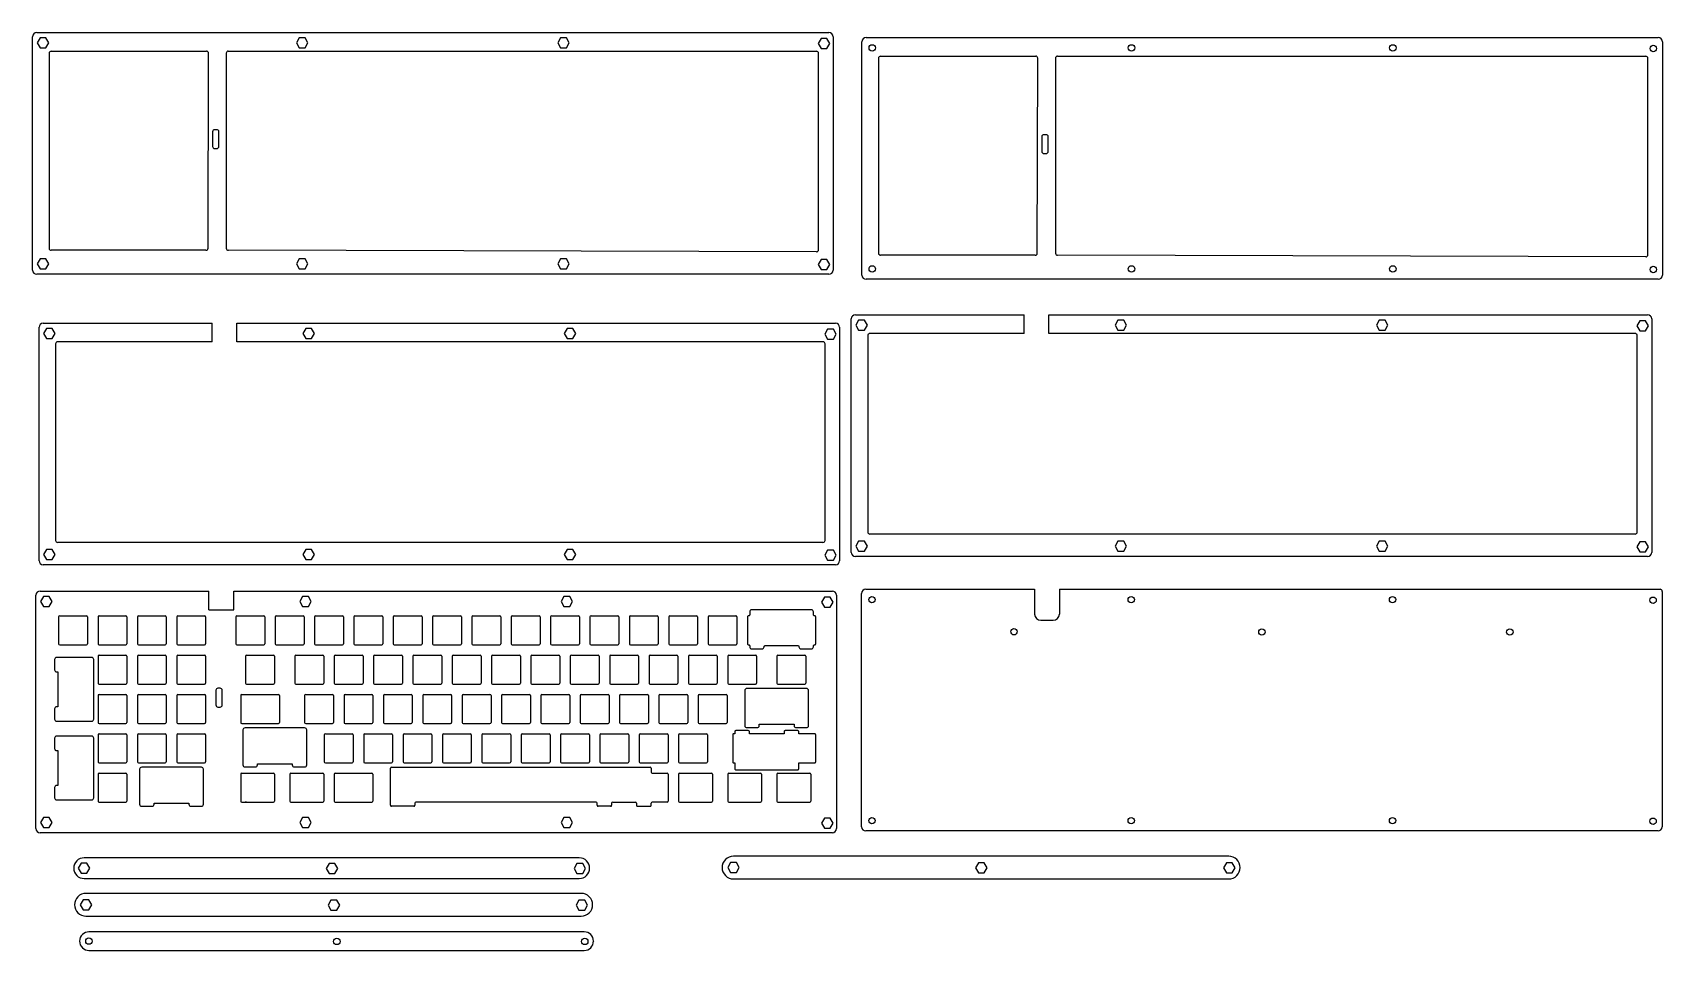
# Model space of a CAD drawing. Header units: millimetres. Extents: x -10 to 779, y -490 to -45.
import ezdxf

# ---------------------------------------------------------------- set-up
doc = ezdxf.new("R2010")
doc.units = ezdxf.units.MM
doc.layers.add('Referencia caja', color=102, linetype='Continuous')

msp = doc.modelspace()

# ---------------------------------------------------------------- linework, layer by layer
at = {"color": 0}
for p, q in [((-10.09, -160.2), (-10.09, -47.19)), ((-8.09, -45.19), (375.38, -45.19)), ((377.38, -47.19), (377.38, -160.2)), ((391.3, -162.62), (391.3, -49.61)), ((393.3, -47.61), (776.77, -47.61)), ((778.77, -49.61), (778.77, -162.62)), ((375.38, -162.2), (-8.09, -162.2)), ((776.77, -164.62), (393.3, -164.62)), ((-6.95, -300.89), (-6.95, -187.88)), ((-4.95, -185.88), (76.78, -185.88)), ((88.78, -185.88), (378.53, -185.88)), ((380.53, -187.88), (380.53, -300.89)), ((386.14, -296.85), (386.14, -183.84)), ((388.14, -181.84), (469.87, -181.84)), ((481.87, -181.84), (771.62, -181.84)), ((773.62, -183.84), (773.62, -296.85)), ((76.78, -194.88), (2.05, -194.88)), ((372.47, -194.88), (88.78, -194.88)), ((469.87, -190.84), (395.14, -190.84)), ((765.57, -190.84), (481.87, -190.84)), ((771.62, -298.85), (388.14, -298.85)), ((378.53, -302.89), (-4.95, -302.89)), ((-8.47, -430.63), (-8.47, -317.62)), ((-6.47, -315.62), (75.26, -315.62)), ((87.26, -315.62), (377, -315.62)), ((379, -317.62), (379, -430.63)), ((391.18, -429.76), (391.18, -316.75)), ((778.66, -315.75), (778.66, -429.76)), ((377, -432.63), (-6.47, -432.63)), ((776.66, -431.76), (393.18, -431.76))]:
    msp.add_line(p, q, dxfattribs=at)
for p, q in [((-1.1, -54.19), (74.05, -54.19)), ((74.81, -149.62), (75.05, -55.19)), ((83.63, -55.19), (83.66, -149.62)), ((84.63, -54.19), (369.33, -54.19)), ((400.3, -56.61), (475.44, -56.61)), ((476.2, -152.01), (476.44, -57.61)), ((485.02, -57.61), (485.05, -152.03)), ((486.02, -56.61), (770.72, -56.61)), ((73.81, -150.61), (-1.1, -150.61)), ((369.34, -151.36), (84.66, -150.61)), ((475.2, -153.01), (400.3, -153.01)), ((770.73, -153.78), (486.05, -153.03)), ((76.78, -194.88), (76.78, -185.88)), ((88.78, -194.88), (88.78, -185.88)), ((469.87, -190.84), (469.87, -181.84)), ((481.87, -190.84), (481.87, -181.84)), ((765.57, -288.01), (395.14, -288.01)), ((289.62, -292.05), (2.05, -292.05)), ((372.48, -292.05), (289.62, -292.05)), ((393.18, -314.75), (474.91, -314.75)), ((474.91, -314.75), (474.91, -326.75)), ((486.91, -314.75), (777.66, -314.75)), ((486.91, -314.75), (486.91, -326.75)), ((75.26, -324.62), (75.26, -315.62)), ((87.26, -324.62), (87.26, -315.62)), ((2.52, -328.12), (2.52, -341.12)), ((3.02, -327.62), (16.02, -327.62)), ((16.52, -328.12), (16.52, -341.12)), ((21.57, -328.12), (21.57, -341.12)), ((22.07, -327.62), (35.07, -327.62)), ((35.57, -328.12), (35.57, -341.12)), ((40.62, -328.12), (40.62, -341.12)), ((41.12, -327.62), (54.12, -327.62)), ((54.62, -328.12), (54.62, -341.12)), ((59.67, -328.12), (59.67, -341.12)), ((60.17, -327.62), (73.17, -327.62)), ((73.67, -328.12), (73.67, -341.12)), ((75.26, -324.62), (87.26, -324.62)), ((88.25, -328.12), (88.25, -341.12)), ((88.75, -327.62), (101.75, -327.62)), ((102.25, -328.12), (102.25, -341.12)), ((107.3, -328.12), (107.3, -341.12)), ((107.8, -327.62), (120.8, -327.62)), ((121.3, -328.12), (121.3, -341.12)), ((126.35, -328.12), (126.35, -341.12)), ((126.85, -327.62), (139.85, -327.62)), ((140.35, -328.12), (140.35, -341.12)), ((145.4, -328.12), (145.4, -341.12)), ((145.9, -327.62), (158.9, -327.62)), ((159.4, -328.12), (159.4, -341.12)), ((164.45, -328.12), (164.45, -341.12)), ((164.95, -327.62), (177.95, -327.62)), ((178.45, -328.12), (178.45, -341.12)), ((183.5, -328.12), (183.5, -341.12)), ((184, -327.62), (197, -327.62)), ((197.5, -328.12), (197.5, -341.12)), ((202.55, -328.12), (202.55, -341.12)), ((203.05, -327.62), (216.05, -327.62)), ((216.55, -328.12), (216.55, -341.12)), ((221.6, -328.12), (221.6, -341.12)), ((222.1, -327.62), (235.1, -327.62)), ((235.6, -328.12), (235.6, -341.12)), ((240.65, -328.12), (240.65, -341.12)), ((241.15, -327.62), (254.15, -327.62)), ((254.65, -328.12), (254.65, -341.12)), ((259.7, -328.12), (259.7, -341.12)), ((260.2, -327.62), (273.2, -327.62)), ((273.7, -328.12), (273.7, -341.12)), ((278.75, -328.12), (278.75, -341.12)), ((279.25, -327.62), (292.25, -327.62)), ((292.75, -328.12), (292.75, -341.12)), ((297.8, -328.12), (297.8, -341.12)), ((298.3, -327.62), (311.3, -327.62)), ((311.8, -328.12), (311.8, -341.12)), ((316.85, -328.12), (316.85, -341.12)), ((317.35, -327.62), (330.35, -327.62)), ((330.85, -328.12), (330.85, -341.12)), ((477.91, -329.75), (483.91, -329.75)), ((3.02, -341.62), (16.02, -341.62)), ((22.07, -341.62), (35.07, -341.62)), ((22.07, -346.67), (35.07, -346.67)), ((41.12, -341.62), (54.12, -341.62)), ((41.12, -346.67), (54.12, -346.67)), ((60.17, -341.62), (73.17, -341.62)), ((60.17, -346.67), (73.17, -346.67)), ((88.75, -341.62), (101.75, -341.62)), ((93.51, -346.67), (106.51, -346.67)), ((107.8, -341.62), (120.8, -341.62)), ((117.32, -346.67), (130.32, -346.67)), ((126.85, -341.62), (139.85, -341.62)), ((136.37, -346.67), (149.37, -346.67)), ((145.9, -341.62), (158.9, -341.62)), ((155.43, -346.67), (168.43, -346.67)), ((164.95, -341.62), (177.95, -341.62)), ((174.47, -346.67), (187.47, -346.67)), ((184, -341.62), (197, -341.62)), ((193.52, -346.67), (206.52, -346.67)), ((203.05, -341.62), (216.05, -341.62)), ((212.57, -346.67), (225.57, -346.67)), ((222.1, -341.62), (235.1, -341.62)), ((231.62, -346.67), (244.62, -346.67)), ((241.15, -341.62), (254.15, -341.62)), ((250.68, -346.67), (263.68, -346.67)), ((260.2, -341.62), (273.2, -341.62)), ((269.73, -346.67), (282.73, -346.67)), ((279.25, -341.62), (292.25, -341.62)), ((288.77, -346.67), (301.77, -346.67)), ((298.3, -341.62), (311.3, -341.62)), ((307.82, -346.67), (320.82, -346.67)), ((317.35, -341.62), (330.35, -341.62)), ((326.87, -346.67), (339.87, -346.67)), ((350.69, -346.67), (363.69, -346.67)), ((21.57, -347.17), (21.57, -360.17)), ((35.57, -347.17), (35.57, -360.17)), ((40.62, -347.17), (40.62, -360.17)), ((54.62, -347.17), (54.62, -360.17)), ((59.67, -347.17), (59.67, -360.17)), ((73.67, -347.17), (73.67, -360.17)), ((93.01, -347.17), (93.01, -360.17)), ((107.01, -347.17), (107.01, -360.17)), ((116.82, -347.17), (116.82, -360.17)), ((130.82, -347.17), (130.82, -360.17)), ((135.87, -347.17), (135.87, -360.17)), ((149.87, -347.17), (149.87, -360.17)), ((154.93, -347.17), (154.93, -360.17)), ((168.93, -347.17), (168.93, -360.17)), ((173.97, -347.17), (173.97, -360.17)), ((187.97, -347.17), (187.97, -360.17)), ((193.02, -347.17), (193.02, -360.17)), ((207.02, -347.17), (207.02, -360.17)), ((212.07, -347.17), (212.07, -360.17)), ((226.07, -347.17), (226.07, -360.17)), ((231.12, -347.17), (231.12, -360.17)), ((245.12, -347.17), (245.12, -360.17)), ((250.18, -347.17), (250.18, -360.17)), ((264.18, -347.17), (264.18, -360.17)), ((269.23, -347.17), (269.23, -360.17)), ((283.23, -347.17), (283.23, -360.17)), ((288.27, -347.17), (288.27, -360.17)), ((302.27, -347.17), (302.27, -360.17)), ((307.32, -347.17), (307.32, -360.17)), ((321.32, -347.17), (321.32, -360.17)), ((326.37, -347.17), (326.37, -360.17)), ((340.37, -347.17), (340.37, -360.17)), ((350.19, -347.17), (350.19, -360.17)), ((364.19, -347.17), (364.19, -360.17)), ((22.07, -360.67), (35.07, -360.67)), ((41.12, -360.67), (54.12, -360.67)), ((60.17, -360.67), (73.17, -360.67)), ((93.51, -360.67), (106.51, -360.67)), ((117.32, -360.67), (130.32, -360.67)), ((136.37, -360.67), (149.37, -360.67)), ((155.43, -360.67), (168.43, -360.67)), ((174.47, -360.67), (187.47, -360.67)), ((193.52, -360.67), (206.52, -360.67)), ((212.57, -360.67), (225.57, -360.67)), ((231.62, -360.67), (244.62, -360.67)), ((250.68, -360.67), (263.68, -360.67)), ((269.73, -360.67), (282.73, -360.67)), ((288.77, -360.67), (301.77, -360.67)), ((307.82, -360.67), (320.82, -360.67)), ((326.87, -360.67), (339.87, -360.67)), ((350.69, -360.67), (363.69, -360.67)), ((21.57, -366.22), (21.57, -379.22)), ((22.07, -365.72), (35.07, -365.72)), ((35.57, -366.22), (35.57, -379.22)), ((40.62, -366.22), (40.62, -379.22)), ((41.12, -365.72), (54.12, -365.72)), ((54.62, -366.22), (54.62, -379.22)), ((59.67, -366.22), (59.67, -379.22)), ((60.17, -365.72), (73.17, -365.72)), ((73.67, -366.22), (73.67, -379.22)), ((90.63, -366.22), (90.63, -379.22)), ((91.13, -365.72), (104.13, -365.72)), ((95.89, -365.72), (108.89, -365.72)), ((109.39, -366.22), (109.39, -379.22)), ((121.59, -366.22), (121.59, -379.22)), ((122.09, -365.72), (135.09, -365.72)), ((135.59, -366.22), (135.59, -379.22)), ((140.64, -366.22), (140.64, -379.22)), ((141.14, -365.72), (154.14, -365.72)), ((154.64, -366.22), (154.64, -379.22)), ((159.69, -366.22), (159.69, -379.22)), ((160.19, -365.72), (173.19, -365.72)), ((173.69, -366.22), (173.69, -379.22)), ((178.74, -366.22), (178.74, -379.22)), ((179.24, -365.72), (192.24, -365.72)), ((192.74, -366.22), (192.74, -379.22)), ((197.79, -366.22), (197.79, -379.22)), ((198.29, -365.72), (211.29, -365.72)), ((211.79, -366.22), (211.79, -379.22)), ((216.84, -366.22), (216.84, -379.22)), ((217.34, -365.72), (230.34, -365.72)), ((230.84, -366.22), (230.84, -379.22)), ((235.89, -366.22), (235.89, -379.22)), ((236.39, -365.72), (249.39, -365.72)), ((249.89, -366.22), (249.89, -379.22)), ((254.94, -366.22), (254.94, -379.22)), ((255.44, -365.72), (268.44, -365.72)), ((268.94, -366.22), (268.94, -379.22)), ((273.99, -366.22), (273.99, -379.22)), ((274.49, -365.72), (287.49, -365.72)), ((287.99, -366.22), (287.99, -379.22)), ((293.04, -366.22), (293.04, -379.22)), ((293.54, -365.72), (306.54, -365.72)), ((307.04, -366.22), (307.04, -379.22)), ((312.09, -366.22), (312.09, -379.22)), ((312.59, -365.72), (325.59, -365.72)), ((326.09, -366.22), (326.09, -379.22)), ((21.57, -385.27), (21.57, -398.27)), ((22.07, -379.72), (35.07, -379.72)), ((22.07, -384.77), (35.07, -384.77)), ((35.57, -385.27), (35.57, -398.27)), ((40.62, -385.27), (40.62, -398.27)), ((41.12, -379.72), (54.12, -379.72)), ((41.12, -384.77), (54.12, -384.77)), ((54.62, -385.27), (54.62, -398.27)), ((59.67, -385.27), (59.67, -398.27)), ((60.17, -379.72), (73.17, -379.72)), ((60.17, -384.77), (73.17, -384.77)), ((73.67, -385.27), (73.67, -398.27)), ((91.13, -379.72), (104.13, -379.72)), ((95.89, -379.72), (108.89, -379.72)), ((122.09, -379.72), (135.09, -379.72)), ((131.11, -385.27), (131.11, -398.27)), ((131.61, -384.77), (144.61, -384.77)), ((141.14, -379.72), (154.14, -379.72)), ((145.11, -385.27), (145.11, -398.27)), ((150.16, -385.27), (150.16, -398.27)), ((150.66, -384.77), (163.66, -384.77)), ((160.19, -379.72), (173.19, -379.72)), ((164.16, -385.27), (164.16, -398.27)), ((169.21, -385.27), (169.21, -398.27)), ((169.71, -384.77), (182.71, -384.77)), ((179.24, -379.72), (192.24, -379.72)), ((183.21, -385.27), (183.21, -398.27)), ((188.26, -385.27), (188.26, -398.27)), ((188.76, -384.77), (201.76, -384.77)), ((198.29, -379.72), (211.29, -379.72)), ((202.26, -385.27), (202.26, -398.27)), ((207.31, -385.27), (207.31, -398.27)), ((207.81, -384.77), (220.81, -384.77)), ((217.34, -379.72), (230.34, -379.72)), ((221.31, -385.27), (221.31, -398.27)), ((226.36, -385.27), (226.36, -398.27)), ((226.86, -384.77), (239.86, -384.77)), ((236.39, -379.72), (249.39, -379.72)), ((240.36, -385.27), (240.36, -398.27)), ((245.41, -385.27), (245.41, -398.27)), ((245.91, -384.77), (258.91, -384.77)), ((255.44, -379.72), (268.44, -379.72)), ((259.41, -385.27), (259.41, -398.27)), ((264.46, -385.27), (264.46, -398.27)), ((264.96, -384.77), (277.96, -384.77)), ((274.49, -379.72), (287.49, -379.72)), ((278.46, -385.27), (278.46, -398.27)), ((283.51, -385.27), (283.51, -398.27)), ((284.01, -384.77), (297.01, -384.77)), ((293.54, -379.72), (306.54, -379.72)), ((297.51, -385.27), (297.51, -398.27)), ((302.56, -385.27), (302.56, -398.27)), ((303.06, -384.77), (316.06, -384.77)), ((312.59, -379.72), (325.59, -379.72)), ((316.56, -385.27), (316.56, -398.27)), ((22.07, -398.77), (35.07, -398.77)), ((41.12, -398.77), (54.12, -398.77)), ((60.17, -398.77), (73.17, -398.77)), ((131.61, -398.77), (144.61, -398.77)), ((150.66, -398.77), (163.66, -398.77)), ((163.19, -419.32), (163.19, -401.38)), ((163.69, -400.88), (288.75, -400.88)), ((169.71, -398.77), (182.71, -398.77)), ((188.76, -398.77), (201.76, -398.77)), ((207.81, -398.77), (220.81, -398.77)), ((226.86, -398.77), (239.86, -398.77)), ((245.91, -398.77), (258.91, -398.77)), ((264.96, -398.77), (277.96, -398.77)), ((284.01, -398.77), (297.01, -398.77)), ((289.25, -401.38), (289.25, -403.32)), ((303.06, -398.77), (316.06, -398.77)), ((21.57, -404.32), (21.57, -417.32)), ((21.57, -404.32), (21.57, -417.32)), ((22.07, -403.82), (35.07, -403.82)), ((22.07, -403.82), (35.07, -403.82)), ((35.57, -404.32), (35.57, -417.32)), ((35.57, -404.32), (35.57, -417.32)), ((90.63, -404.32), (90.63, -417.32)), ((91.13, -403.82), (106.51, -403.82)), ((93.51, -403.82), (106.51, -403.82)), ((107.01, -404.32), (107.01, -417.32)), ((107.01, -404.32), (107.01, -417.32)), ((114.44, -404.32), (114.44, -417.32)), ((114.94, -403.82), (130.32, -403.82)), ((130.82, -404.32), (130.82, -417.32)), ((135.87, -404.32), (135.87, -417.32)), ((136.37, -403.82), (154.14, -403.82)), ((154.64, -404.32), (154.64, -417.32)), ((289.75, -403.82), (297.01, -403.82)), ((297.51, -404.32), (297.51, -417.32)), ((302.56, -404.32), (302.56, -417.32)), ((303.06, -403.82), (316.06, -403.82)), ((305.44, -403.82), (318.44, -403.82)), ((318.94, -404.32), (318.94, -417.32)), ((326.37, -404.32), (326.37, -417.32)), ((326.87, -403.82), (339.87, -403.82)), ((329.26, -403.82), (342.26, -403.82)), ((342.76, -404.32), (342.76, -417.32)), ((350.19, -404.32), (350.19, -417.32)), ((350.19, -404.32), (350.19, -417.32)), ((350.69, -403.82), (366.07, -403.82)), ((366.57, -404.32), (366.57, -417.32)), ((22.07, -417.82), (35.07, -417.82)), ((22.07, -417.82), (35.07, -417.82)), ((91.13, -417.82), (106.51, -417.82)), ((93.51, -417.82), (106.51, -417.82)), ((114.94, -417.82), (130.32, -417.82)), ((130.32, -417.82), (130.32, -417.82)), ((136.37, -417.82), (154.14, -417.82)), ((262.69, -417.82), (175.45, -417.82)), ((270.69, -417.82), (281.75, -417.82)), ((297.01, -417.82), (289.75, -417.82)), ((303.06, -417.82), (316.06, -417.82)), ((305.44, -417.82), (318.44, -417.82)), ((326.87, -417.82), (339.87, -417.82)), ((329.26, -417.82), (342.26, -417.82)), ((350.69, -417.82), (366.07, -417.82)), ((174.45, -419.82), (163.69, -419.82)), ((174.95, -418.32), (174.95, -419.32)), ((263.19, -419.32), (263.19, -418.32)), ((269.69, -419.82), (263.69, -419.82)), ((270.19, -418.32), (270.19, -419.32)), ((282.25, -418.32), (282.25, -419.32)), ((282.75, -419.82), (288.75, -419.82)), ((289.25, -419.32), (289.25, -418.32)), ((14.8, -444.77), (14.8, -444.77)), ((9.8, -449.77), (9.8, -449.77)), ((259.54, -449.77), (259.54, -449.77)), ((261.9, -485.1), (261.9, -485.1))]:
    msp.add_line(p, q)
at = {"linetype": 'Continuous'}
for points in [[(-6.5, -47.76), (-7.9, -50.19), (-6.5, -52.61), (-3.7, -52.61), (-2.3, -50.19), (-3.7, -47.76)], [(119, -47.76), (117.6, -50.19), (119, -52.61), (121.8, -52.61), (123.2, -50.19), (121.8, -47.76)], [(245.49, -47.76), (244.09, -50.19), (245.49, -52.61), (248.29, -52.61), (249.69, -50.19), (248.29, -47.76)], [(371.58, -48.06), (370.18, -50.48), (371.58, -52.91), (374.38, -52.91), (375.78, -50.48), (374.38, -48.06)], [(-6.5, -154.78), (-7.9, -157.2), (-6.5, -159.63), (-3.7, -159.63), (-2.3, -157.2), (-3.7, -154.78)], [(119, -154.78), (117.6, -157.2), (119, -159.63), (121.8, -159.63), (123.2, -157.2), (121.8, -154.78)], [(245.49, -154.77), (244.09, -157.2), (245.49, -159.62), (248.29, -159.62), (249.69, -157.2), (248.29, -154.77)], [(371.58, -155.07), (370.18, -157.49), (371.58, -159.92), (374.38, -159.92), (375.78, -157.49), (374.38, -155.07)], [(-3.35, -188.45), (-4.75, -190.87), (-3.35, -193.3), (-0.55, -193.3), (0.85, -190.87), (-0.55, -188.45)], [(122.14, -188.45), (120.74, -190.87), (122.14, -193.3), (124.94, -193.3), (126.34, -190.87), (124.94, -188.45)], [(248.63, -188.45), (247.23, -190.87), (248.63, -193.3), (251.43, -193.3), (252.83, -190.87), (251.43, -188.45)], [(374.72, -188.74), (373.32, -191.17), (374.72, -193.59), (377.52, -193.59), (378.92, -191.17), (377.52, -188.74)], [(389.74, -184.41), (388.34, -186.84), (389.74, -189.26), (392.54, -189.26), (393.94, -186.84), (392.54, -184.41)], [(515.23, -184.41), (513.83, -186.84), (515.23, -189.26), (518.03, -189.26), (519.43, -186.84), (518.03, -184.41)], [(641.72, -184.41), (640.32, -186.84), (641.72, -189.26), (644.52, -189.26), (645.92, -186.84), (644.52, -184.41)], [(767.81, -184.7), (766.41, -187.13), (767.81, -189.55), (770.61, -189.55), (772.01, -187.13), (770.61, -184.7)], [(389.74, -291.42), (388.34, -293.85), (389.74, -296.27), (392.54, -296.27), (393.94, -293.85), (392.54, -291.42)], [(515.23, -291.42), (513.83, -293.85), (515.23, -296.27), (518.03, -296.27), (519.43, -293.85), (518.03, -291.42)], [(641.72, -291.42), (640.32, -293.85), (641.72, -296.27), (644.52, -296.27), (645.92, -293.85), (644.52, -291.42)], [(767.81, -291.72), (766.41, -294.14), (767.81, -296.57), (770.61, -296.57), (772.01, -294.14), (770.61, -291.72)], [(-3.35, -295.46), (-4.75, -297.89), (-3.35, -300.31), (-0.55, -300.31), (0.85, -297.89), (-0.55, -295.46)], [(122.14, -295.46), (120.74, -297.89), (122.14, -300.31), (124.94, -300.31), (126.34, -297.89), (124.94, -295.46)], [(248.63, -295.46), (247.23, -297.89), (248.63, -300.31), (251.43, -300.31), (252.83, -297.89), (251.43, -295.46)], [(374.72, -295.76), (373.32, -298.18), (374.72, -300.61), (377.52, -300.61), (378.92, -298.18), (377.52, -295.76)], [(-4.88, -318.19), (-6.28, -320.62), (-4.88, -323.04), (-2.08, -323.04), (-0.68, -320.62), (-2.08, -318.19)], [(120.62, -318.19), (119.22, -320.62), (120.62, -323.04), (123.42, -323.04), (124.82, -320.62), (123.42, -318.19)], [(247.11, -318.19), (245.71, -320.62), (247.11, -323.04), (249.91, -323.04), (251.31, -320.62), (249.91, -318.19)], [(373.2, -318.49), (371.8, -320.91), (373.2, -323.33), (376, -323.33), (377.4, -320.91), (376, -318.49)], [(-4.88, -425.2), (-6.28, -427.63), (-4.88, -430.05), (-2.08, -430.05), (-0.68, -427.63), (-2.08, -425.2)], [(120.62, -425.21), (119.22, -427.63), (120.62, -430.06), (123.42, -430.06), (124.82, -427.63), (123.42, -425.21)], [(247.11, -425.2), (245.71, -427.63), (247.11, -430.05), (249.91, -430.05), (251.31, -427.63), (249.91, -425.2)], [(373.2, -425.5), (371.8, -427.92), (373.2, -430.35), (376, -430.35), (377.4, -427.92), (376, -425.5)], [(13.4, -447.34), (12, -449.77), (13.4, -452.19), (16.2, -452.19), (17.6, -449.77), (16.2, -447.34)], [(133.4, -447.5), (132, -449.92), (133.4, -452.35), (136.2, -452.35), (137.6, -449.92), (136.2, -447.5)], [(253.4, -447.5), (252, -449.92), (253.4, -452.35), (256.2, -452.35), (257.6, -449.92), (256.2, -447.5)], [(327.74, -447.07), (326.34, -449.5), (327.74, -451.92), (330.54, -451.92), (331.94, -449.5), (330.54, -447.07)], [(447.74, -447.22), (446.34, -449.65), (447.74, -452.07), (450.54, -452.07), (451.94, -449.65), (450.54, -447.22)], [(567.74, -447.22), (566.34, -449.65), (567.74, -452.07), (570.54, -452.07), (571.94, -449.65), (570.54, -447.22)], [(14.34, -465.07), (12.94, -467.49), (14.34, -469.92), (17.14, -469.92), (18.54, -467.49), (17.14, -465.07)], [(134.34, -465.22), (132.94, -467.65), (134.34, -470.07), (137.14, -470.07), (138.54, -467.65), (137.14, -465.22)], [(254.34, -465.22), (252.94, -467.65), (254.34, -470.07), (257.14, -470.07), (258.54, -467.65), (257.14, -465.22)]]:
    msp.add_lwpolyline(points, close=True, dxfattribs=at)
for points in [[(78.54, -101.32), (79.09, -101.32, 0.414214), (80.09, -100.32), (80.09, -93.22, 0.414214), (79.09, -92.22), (77.99, -92.22, 0.414214), (76.99, -93.22), (76.99, -100.32, 0.414214), (77.99, -101.32)], [(479.93, -103.74), (480.48, -103.74, 0.414214), (481.48, -102.74), (481.48, -95.64, 0.414214), (480.48, -94.64), (479.38, -94.64, 0.414214), (478.38, -95.64), (478.38, -102.74, 0.414214), (479.38, -103.74)], [(2.11, -369.19), (2.11, -371.63), (1.53, -371.63, 0.414214), (0.52, -372.63), (0.52, -377.63, 0.414214), (1.53, -378.63), (18.46, -378.63, 0.414214), (19.47, -377.63), (19.47, -348.75, 0.414215), (18.46, -347.75), (1.53, -347.75, 0.414215), (0.52, -348.75), (0.52, -353.75, 0.414214), (1.53, -354.75), (2.11, -354.75), (2.11, -357.19)], [(80.16, -371.75), (80.71, -371.75, 0.414214), (81.71, -370.75), (81.71, -363.65, 0.414214), (80.71, -362.65), (79.61, -362.65, 0.414214), (78.61, -363.65), (78.61, -370.75, 0.414214), (79.61, -371.75)], [(356.04, -380.13), (358.48, -380.13), (358.48, -380.72, 0.414214), (359.48, -381.72), (364.48, -381.72, 0.414214), (365.48, -380.72), (365.48, -363.78, 0.414214), (364.48, -362.78), (335.61, -362.78, 0.414215), (334.61, -363.78), (334.61, -380.72, 0.414215), (335.61, -381.72), (340.61, -381.72, 0.414214), (341.61, -380.72), (341.61, -380.13), (344.04, -380.13)], [(2.11, -407.29), (2.11, -409.73), (1.53, -409.73, 0.414214), (0.52, -410.73), (0.52, -415.73, 0.414214), (1.53, -416.73), (18.46, -416.73, 0.414214), (19.47, -415.73), (19.47, -386.85, 0.414215), (18.46, -385.85), (1.53, -385.85, 0.414215), (0.52, -386.85), (0.52, -391.85, 0.414214), (1.53, -392.85), (2.11, -392.85), (2.11, -395.29)], [(113.16, -399.18), (115.59, -399.18), (115.59, -399.77, 0.414214), (116.59, -400.77), (121.59, -400.77, 0.414214), (122.59, -399.77), (122.59, -382.83, 0.414214), (121.59, -381.83), (92.72, -381.83, 0.414215), (91.72, -382.83), (91.72, -399.77, 0.414215), (92.72, -400.77), (97.72, -400.77, 0.414214), (98.72, -399.77), (98.72, -399.18), (101.16, -399.18)], [(353.72, -384.77), (351.28, -384.77), (336.84, -384.77), (336.84, -383.68, 0.414214), (336.34, -383.18), (330.34, -383.18, 0.414214), (329.84, -383.68), (329.84, -384.77), (329.26, -384.77, 0.414214), (328.76, -385.27), (328.76, -398.27, 0.414214), (329.26, -398.77), (329.84, -398.77), (329.84, -401.62, 0.414214), (330.34, -402.12), (360.22, -402.12, 0.414214), (360.72, -401.62), (360.72, -398.77), (368.45, -398.77, 0.414214), (368.95, -398.27), (368.95, -385.27, 0.414214), (368.45, -384.77), (360.72, -384.77), (360.72, -383.68, 0.414214), (360.22, -383.18), (354.22, -383.18, 0.414214), (353.72, -383.68)], [(63.15, -418.23), (65.59, -418.23), (65.59, -418.82, 0.414214), (66.59, -419.82), (71.59, -419.82, 0.414214), (72.59, -418.82), (72.59, -401.88, 0.414214), (71.59, -400.88), (42.71, -400.88, 0.414215), (41.71, -401.88), (41.71, -418.82, 0.414215), (42.71, -419.82), (47.71, -419.82, 0.414214), (48.71, -418.82), (48.71, -418.23), (51.15, -418.23)], [(254.54, -444.77), (14.8, -444.77, 0.414214), (9.8, -449.77, 0.414214), (14.8, -454.77), (254.54, -454.77, 0.414214), (259.54, -449.77, 0.414214)], [(568.88, -444), (329.14, -444, 0.414214), (323.64, -449.5, 0.414214), (329.14, -455), (568.88, -455, 0.414214), (574.38, -449.5, 0.414214)], [(255.48, -461.99), (15.74, -461.99, 0.414214), (10.24, -467.49, 0.414214), (15.74, -472.99), (255.48, -472.99, 0.414214), (260.98, -467.49, 0.414214)], [(256.9, -480.6), (17.16, -480.6, 0.414214), (12.67, -485.1, 0.414214), (17.16, -489.6), (256.9, -489.6, 0.414214), (261.4, -485.1, 0.414214)]]:
    msp.add_lwpolyline(points, format="xyb", close=True)
msp.add_lwpolyline([(368.36, -327.62, -0.414214), (367.86, -327.12), (367.86, -325.68, 0.414214), (366.86, -324.68), (337.99, -324.68, 0.414215), (336.99, -325.68), (336.99, -327.12, -0.414214), (336.49, -327.62), (336.4, -327.62, 0.414214), (335.9, -328.12), (335.9, -341.12, 0.414214), (336.4, -341.62), (336.49, -341.62, -0.414214), (336.99, -342.12), (336.99, -342.62, 0.414215), (337.99, -343.62), (342.99, -343.62, 0.414214), (343.99, -342.62), (343.99, -342.53, -0.414214), (344.49, -342.03), (346.42, -342.03), (358.42, -342.03), (360.36, -342.03, -0.414214), (360.86, -342.53), (360.86, -342.62, 0.414214), (361.86, -343.62), (366.86, -343.62, 0.414214), (367.86, -342.62), (367.86, -342.12, -0.414214), (368.36, -341.62), (368.45, -341.62, 0.414214), (368.95, -341.12), (368.95, -328.12, 0.414214), (368.45, -327.62), (368.36, -327.62)], format="xyb")
for centre in [(396.3, -52.61), (521.79, -52.61), (648.28, -52.61), (774.37, -52.9), (396.3, -159.62), (521.79, -159.62), (648.28, -159.62), (774.37, -159.91), (396.18, -319.75), (521.67, -319.75), (648.16, -319.75), (774.25, -320.04), (464.92, -335.29), (584.92, -335.44), (704.92, -335.44), (396.18, -426.76), (521.67, -426.76), (648.16, -426.76), (774.25, -427.05), (17.16, -485.1), (137.17, -485.25), (257.17, -485.25)]:
    msp.add_circle(centre, 1.55)
at = {"color": 0}
for centre, radius, start, end in [((-8.09, -47.19), 2, 90, 180), ((375.38, -47.19), 2, 0, 90), ((393.3, -49.61), 2, 90, 180), ((776.77, -49.61), 2, 0, 90), ((-8.09, -160.2), 2, 180, 270), ((-8.09, -160.2), 2, 180, 270), ((375.38, -160.2), 2, 270, 0), ((393.3, -162.62), 2, 180, 270), ((776.77, -162.62), 2, 270, 0), ((-4.95, -187.88), 2, 90, 180), ((378.53, -187.88), 2, 0, 90), ((388.14, -183.84), 2, 90, 180), ((771.62, -183.84), 2, 0, 90), ((388.14, -296.85), 2, 180, 270), ((771.62, -296.85), 2, 270, 0), ((-4.95, -300.89), 2, 180, 270), ((378.53, -300.89), 2, 270, 0), ((393.18, -316.75), 2, 90, 180), ((777.66, -315.75), 1, 0, 90), ((-6.47, -317.62), 2, 90, 180), ((377, -317.62), 2, 0, 90), ((-6.47, -430.63), 2, 180, 270), ((377, -430.63), 2, 270, 0), ((393.18, -429.76), 2, 180, 270), ((776.66, -429.76), 2, 270, 0)]:
    msp.add_arc(centre, radius, start, end, dxfattribs=at)
at = {"linetype": 'Continuous'}
for centre, start, end in [((-1.1, -55.19), 90, 180), ((369.33, -55.19), 0.00474, 90), ((400.3, -57.61), 90, 180), ((770.72, -57.61), 0.00474, 90), ((2.05, -195.88), 90, 180), ((372.47, -195.88), 0.00474, 90), ((395.14, -191.84), 90, 180), ((765.57, -191.84), 0.00474, 90)]:
    msp.add_arc(centre, 1, start, end, dxfattribs=at)
for centre, radius, start, end in [((74.05, -55.19), 1, 359.85031, 89.99925), ((84.63, -55.19), 1, 90.0002, 180.01799), ((475.44, -57.61), 1, 359.85031, 89.99925), ((486.02, -57.61), 1, 90.0002, 180.01799), ((-1.1, -149.61), 1, 180, 270), ((73.81, -149.61), 1, 270, 359.85031), ((84.66, -149.61), 1, 180.01799, 269.85031), ((400.3, -152.01), 1, 180, 270), ((475.2, -152.01), 1, 270, 359.85031), ((486.05, -152.03), 1, 180.01799, 269.85031), ((2.05, -291.05), 1, 180, 270), ((395.14, -287.01), 1, 180, 270), ((3.02, -328.12), 0.5, 90, 180), ((16.02, -328.12), 0.5, 0, 90), ((22.07, -328.12), 0.5, 90, 180), ((35.07, -328.12), 0.5, 0, 90), ((41.12, -328.12), 0.5, 90, 180), ((54.12, -328.12), 0.5, 0, 90), ((60.17, -328.12), 0.5, 90, 180), ((73.17, -328.12), 0.5, 0, 90), ((88.75, -328.12), 0.5, 90, 180), ((101.75, -328.12), 0.5, 0, 90), ((107.8, -328.12), 0.5, 90, 180), ((120.8, -328.12), 0.5, 0, 90), ((126.85, -328.12), 0.5, 90, 180), ((139.85, -328.12), 0.5, 0, 90), ((145.9, -328.12), 0.5, 90, 180), ((158.9, -328.12), 0.5, 0, 90), ((164.95, -328.12), 0.5, 90, 180), ((177.95, -328.12), 0.5, 0, 90), ((184, -328.12), 0.5, 90, 180), ((197, -328.12), 0.5, 0, 90), ((203.05, -328.12), 0.5, 90, 180), ((216.05, -328.12), 0.5, 0, 90), ((222.1, -328.12), 0.5, 90, 180), ((235.1, -328.12), 0.5, 0, 90), ((241.15, -328.12), 0.5, 90, 180), ((254.15, -328.12), 0.5, 0, 90), ((260.2, -328.12), 0.5, 90, 180), ((273.2, -328.12), 0.5, 0, 90), ((279.25, -328.12), 0.5, 90, 180), ((292.25, -328.12), 0.5, 0, 90), ((298.3, -328.12), 0.5, 90, 180), ((311.3, -328.12), 0.5, 0, 90), ((317.35, -328.12), 0.5, 90, 180), ((330.35, -328.12), 0.5, 0, 90), ((477.91, -326.75), 3, 180, 270), ((483.91, -326.75), 3, 270, 0), ((3.02, -341.12), 0.5, 180, 270), ((16.02, -341.12), 0.5, 270, 0), ((22.07, -341.12), 0.5, 180, 270), ((22.07, -347.17), 0.5, 90, 180), ((35.07, -341.12), 0.5, 270, 0), ((35.07, -347.17), 0.5, 0, 90), ((41.12, -341.12), 0.5, 180, 270), ((41.12, -347.17), 0.5, 90, 180), ((54.12, -341.12), 0.5, 270, 0), ((54.12, -347.17), 0.5, 0, 90), ((60.17, -341.12), 0.5, 180, 270), ((60.17, -347.17), 0.5, 90, 180), ((73.17, -341.12), 0.5, 270, 0), ((73.17, -347.17), 0.5, 0, 90), ((88.75, -341.12), 0.5, 180, 270), ((93.51, -347.17), 0.5, 90, 180), ((101.75, -341.12), 0.5, 270, 0), ((106.51, -347.17), 0.5, 0, 90), ((107.8, -341.12), 0.5, 180, 270), ((117.32, -347.17), 0.5, 90, 180), ((120.8, -341.12), 0.5, 270, 0), ((126.85, -341.12), 0.5, 180, 270), ((130.32, -347.17), 0.5, 0, 90), ((136.37, -347.17), 0.5, 90, 180), ((139.85, -341.12), 0.5, 270, 0), ((145.9, -341.12), 0.5, 180, 270), ((149.37, -347.17), 0.5, 0, 90), ((155.43, -347.17), 0.5, 90, 180), ((158.9, -341.12), 0.5, 270, 0), ((164.95, -341.12), 0.5, 180, 270), ((168.43, -347.17), 0.5, 0, 90), ((174.47, -347.17), 0.5, 90, 180), ((177.95, -341.12), 0.5, 270, 0), ((184, -341.12), 0.5, 180, 270), ((187.47, -347.17), 0.5, 0, 90), ((193.52, -347.17), 0.5, 90, 180), ((197, -341.12), 0.5, 270, 0), ((203.05, -341.12), 0.5, 180, 270), ((206.52, -347.17), 0.5, 0, 90), ((212.57, -347.17), 0.5, 90, 180), ((216.05, -341.12), 0.5, 270, 0), ((222.1, -341.12), 0.5, 180, 270), ((225.57, -347.17), 0.5, 0, 90), ((231.62, -347.17), 0.5, 90, 180), ((235.1, -341.12), 0.5, 270, 0), ((241.15, -341.12), 0.5, 180, 270), ((244.62, -347.17), 0.5, 0, 90), ((250.68, -347.17), 0.5, 90, 180), ((254.15, -341.12), 0.5, 270, 0), ((260.2, -341.12), 0.5, 180, 270), ((263.68, -347.17), 0.5, 0, 90), ((269.73, -347.17), 0.5, 90, 180), ((273.2, -341.12), 0.5, 270, 0), ((279.25, -341.12), 0.5, 180, 270), ((282.73, -347.17), 0.5, 0, 90), ((288.77, -347.17), 0.5, 90, 180), ((292.25, -341.12), 0.5, 270, 0), ((298.3, -341.12), 0.5, 180, 270), ((301.77, -347.17), 0.5, 0, 90), ((307.82, -347.17), 0.5, 90, 180), ((311.3, -341.12), 0.5, 270, 0), ((317.35, -341.12), 0.5, 180, 270), ((320.82, -347.17), 0.5, 0, 90), ((326.87, -347.17), 0.5, 90, 180), ((330.35, -341.12), 0.5, 270, 0), ((339.87, -347.17), 0.5, 0, 90), ((350.69, -347.17), 0.5, 90, 180), ((363.69, -347.17), 0.5, 0, 90), ((22.07, -360.17), 0.5, 180, 270), ((35.07, -360.17), 0.5, 270, 0), ((41.12, -360.17), 0.5, 180, 270), ((54.12, -360.17), 0.5, 270, 0), ((60.17, -360.17), 0.5, 180, 270), ((73.17, -360.17), 0.5, 270, 0), ((93.51, -360.17), 0.5, 180, 270), ((106.51, -360.17), 0.5, 270, 0), ((117.32, -360.17), 0.5, 180, 270), ((130.32, -360.17), 0.5, 270, 0), ((136.37, -360.17), 0.5, 180, 270), ((149.37, -360.17), 0.5, 270, 0), ((155.43, -360.17), 0.5, 180, 270), ((168.43, -360.17), 0.5, 270, 0), ((174.47, -360.17), 0.5, 180, 270), ((187.47, -360.17), 0.5, 270, 0), ((193.52, -360.17), 0.5, 180, 270), ((206.52, -360.17), 0.5, 270, 0), ((212.57, -360.17), 0.5, 180, 270), ((225.57, -360.17), 0.5, 270, 0), ((231.62, -360.17), 0.5, 180, 270), ((244.62, -360.17), 0.5, 270, 0), ((250.68, -360.17), 0.5, 180, 270), ((263.68, -360.17), 0.5, 270, 0), ((269.73, -360.17), 0.5, 180, 270), ((282.73, -360.17), 0.5, 270, 0), ((288.77, -360.17), 0.5, 180, 270), ((301.77, -360.17), 0.5, 270, 0), ((307.82, -360.17), 0.5, 180, 270), ((320.82, -360.17), 0.5, 270, 0), ((326.87, -360.17), 0.5, 180, 270), ((339.87, -360.17), 0.5, 270, 0), ((350.69, -360.17), 0.5, 180, 270), ((363.69, -360.17), 0.5, 270, 0), ((22.07, -366.22), 0.5, 90, 180), ((35.07, -366.22), 0.5, 0, 90), ((41.12, -366.22), 0.5, 90, 180), ((54.12, -366.22), 0.5, 0, 90), ((60.17, -366.22), 0.5, 90, 180), ((73.17, -366.22), 0.5, 0, 90), ((91.13, -366.22), 0.5, 90, 180), ((108.89, -366.22), 0.5, 0, 90), ((122.09, -366.22), 0.5, 90, 180), ((135.09, -366.22), 0.5, 0, 90), ((141.14, -366.22), 0.5, 90, 180), ((154.14, -366.22), 0.5, 0, 90), ((160.19, -366.22), 0.5, 90, 180), ((173.19, -366.22), 0.5, 0, 90), ((179.24, -366.22), 0.5, 90, 180), ((192.24, -366.22), 0.5, 0, 90), ((198.29, -366.22), 0.5, 90, 180), ((211.29, -366.22), 0.5, 0, 90), ((217.34, -366.22), 0.5, 90, 180), ((230.34, -366.22), 0.5, 0, 90), ((236.39, -366.22), 0.5, 90, 180), ((249.39, -366.22), 0.5, 0, 90), ((255.44, -366.22), 0.5, 90, 180), ((268.44, -366.22), 0.5, 0, 90), ((274.49, -366.22), 0.5, 90, 180), ((287.49, -366.22), 0.5, 0, 90), ((293.54, -366.22), 0.5, 90, 180), ((306.54, -366.22), 0.5, 0, 90), ((312.59, -366.22), 0.5, 90, 180), ((325.59, -366.22), 0.5, 0, 90), ((22.07, -379.22), 0.5, 180, 270), ((22.07, -385.27), 0.5, 90, 180), ((35.07, -379.22), 0.5, 270, 0), ((35.07, -385.27), 0.5, 0, 90), ((41.12, -379.22), 0.5, 180, 270), ((41.12, -385.27), 0.5, 90, 180), ((54.12, -379.22), 0.5, 270, 0), ((54.12, -385.27), 0.5, 0, 90), ((60.17, -379.22), 0.5, 180, 270), ((60.17, -385.27), 0.5, 90, 180), ((73.17, -379.22), 0.5, 270, 0), ((73.17, -385.27), 0.5, 0, 90), ((91.13, -379.22), 0.5, 180, 270), ((108.89, -379.22), 0.5, 270, 0), ((122.09, -379.22), 0.5, 180, 270), ((131.61, -385.27), 0.5, 90, 180), ((135.09, -379.22), 0.5, 270, 0), ((141.14, -379.22), 0.5, 180, 270), ((144.61, -385.27), 0.5, 0, 90), ((150.66, -385.27), 0.5, 90, 180), ((154.14, -379.22), 0.5, 270, 0), ((160.19, -379.22), 0.5, 180, 270), ((163.66, -385.27), 0.5, 0, 90), ((169.71, -385.27), 0.5, 90, 180), ((173.19, -379.22), 0.5, 270, 0), ((179.24, -379.22), 0.5, 180, 270), ((182.71, -385.27), 0.5, 0, 90), ((188.76, -385.27), 0.5, 90, 180), ((192.24, -379.22), 0.5, 270, 0), ((198.29, -379.22), 0.5, 180, 270), ((201.76, -385.27), 0.5, 0, 90), ((207.81, -385.27), 0.5, 90, 180), ((211.29, -379.22), 0.5, 270, 0), ((217.34, -379.22), 0.5, 180, 270), ((220.81, -385.27), 0.5, 0, 90), ((226.86, -385.27), 0.5, 90, 180), ((230.34, -379.22), 0.5, 270, 0), ((236.39, -379.22), 0.5, 180, 270), ((239.86, -385.27), 0.5, 0, 90), ((245.91, -385.27), 0.5, 90, 180), ((249.39, -379.22), 0.5, 270, 0), ((255.44, -379.22), 0.5, 180, 270), ((258.91, -385.27), 0.5, 0, 90), ((264.96, -385.27), 0.5, 90, 180), ((268.44, -379.22), 0.5, 270, 0), ((274.49, -379.22), 0.5, 180, 270), ((277.96, -385.27), 0.5, 0, 90), ((284.01, -385.27), 0.5, 90, 180), ((287.49, -379.22), 0.5, 270, 0), ((293.54, -379.22), 0.5, 180, 270), ((297.01, -385.27), 0.5, 0, 90), ((303.06, -385.27), 0.5, 90, 180), ((306.54, -379.22), 0.5, 270, 0), ((312.59, -379.22), 0.5, 180, 270), ((316.06, -385.27), 0.5, 0, 90), ((325.59, -379.22), 0.5, 270, 0), ((22.07, -398.27), 0.5, 180, 270), ((35.07, -398.27), 0.5, 270, 0), ((41.12, -398.27), 0.5, 180, 270), ((54.12, -398.27), 0.5, 270, 0), ((60.17, -398.27), 0.5, 180, 270), ((73.17, -398.27), 0.5, 270, 0), ((131.61, -398.27), 0.5, 180, 270), ((144.61, -398.27), 0.5, 270, 0), ((150.66, -398.27), 0.5, 180, 270), ((163.69, -401.38), 0.5, 90, 180), ((163.66, -398.27), 0.5, 270, 0), ((169.71, -398.27), 0.5, 180, 270), ((182.71, -398.27), 0.5, 270, 0), ((188.76, -398.27), 0.5, 180, 270), ((201.76, -398.27), 0.5, 270, 0), ((207.81, -398.27), 0.5, 180, 270), ((220.81, -398.27), 0.5, 270, 0), ((226.86, -398.27), 0.5, 180, 270), ((239.86, -398.27), 0.5, 270, 0), ((245.91, -398.27), 0.5, 180, 270), ((258.91, -398.27), 0.5, 270, 0), ((264.96, -398.27), 0.5, 180, 270), ((277.96, -398.27), 0.5, 270, 0), ((284.01, -398.27), 0.5, 180, 270), ((288.75, -401.38), 0.5, 0, 90), ((297.01, -398.27), 0.5, 270, 0), ((303.06, -398.27), 0.5, 180, 270), ((316.06, -398.27), 0.5, 270, 0), ((22.07, -404.32), 0.5, 90, 180), ((22.07, -404.32), 0.5, 90, 180), ((35.07, -404.32), 0.5, 0, 90), ((35.07, -404.32), 0.5, 0, 90), ((91.13, -404.32), 0.5, 90, 180), ((106.51, -404.32), 0.5, 0, 90), ((106.51, -404.32), 0.5, 0, 90), ((114.94, -404.32), 0.5, 90, 180), ((130.32, -404.32), 0.5, 0, 90), ((136.37, -404.32), 0.5, 90, 180), ((154.14, -404.32), 0.5, 0, 90), ((289.75, -403.32), 0.5, 180, 270), ((297.01, -404.32), 0.5, 0, 90), ((303.06, -404.32), 0.5, 90, 180), ((318.44, -404.32), 0.5, 0, 90), ((326.87, -404.32), 0.5, 90, 180), ((342.26, -404.32), 0.5, 0, 90), ((350.69, -404.32), 0.5, 90, 180), ((350.69, -404.32), 0.5, 90, 180), ((366.07, -404.32), 0.5, 0, 90), ((22.07, -417.32), 0.5, 180, 270), ((22.07, -417.32), 0.5, 180, 270), ((35.07, -417.32), 0.5, 270, 0), ((35.07, -417.32), 0.5, 270, 0), ((91.13, -417.32), 0.5, 180, 270), ((93.51, -417.32), 0.5, 180, 270), ((106.51, -417.32), 0.5, 270, 0), ((106.51, -417.32), 0.5, 270, 0), ((114.94, -417.32), 0.5, 180, 270), ((130.32, -417.32), 0.5, 270, 0), ((136.37, -417.32), 0.5, 180, 270), ((154.14, -417.32), 0.5, 270, 0), ((175.45, -418.32), 0.5, 90, 180), ((262.69, -418.32), 0.5, 360, 90), ((270.69, -418.32), 0.5, 90, 180), ((281.75, -418.32), 0.5, 360, 90), ((289.75, -418.32), 0.5, 90, 180), ((297.01, -417.32), 0.5, 270, 0), ((303.06, -417.32), 0.5, 180, 270), ((318.44, -417.32), 0.5, 270, 0), ((326.87, -417.32), 0.5, 180, 270), ((342.26, -417.32), 0.5, 270, 0), ((350.69, -417.32), 0.5, 180, 270), ((350.69, -417.32), 0.5, 180, 270), ((366.07, -417.32), 0.5, 270, 0), ((163.69, -419.32), 0.5, 180, 270), ((163.69, -419.32), 0.5, 180, 270), ((174.45, -419.32), 0.5, 270, 0), ((174.45, -419.32), 0.5, 270, 0), ((263.69, -419.32), 0.5, 180, 270), ((269.69, -419.32), 0.5, 270, 0), ((282.75, -419.32), 0.5, 180, 270), ((288.75, -419.32), 0.5, 270, 0)]:
    msp.add_arc(centre, radius, start, end)
at = {"layer": 'Referencia caja', "color": 0}
for p, q in [((-2.1, -55.19), (-2.1, -149.61)), ((370.34, -150.36), (370.33, -55.19)), ((399.3, -57.61), (399.3, -152.01)), ((771.73, -152.78), (771.72, -57.61)), ((1.05, -195.88), (1.05, -291.05)), ((373.48, -291.05), (373.47, -195.88)), ((394.14, -191.84), (394.14, -287.01)), ((766.57, -287.01), (766.57, -191.84))]:
    msp.add_line(p, q, dxfattribs=at)
for centre in [(369.34, -150.36), (770.73, -152.78), (372.48, -291.05), (765.57, -287.01)]:
    msp.add_arc(centre, 1, 269.85031, 0.00474, dxfattribs=at)

doc.saveas('drawing.dxf')
